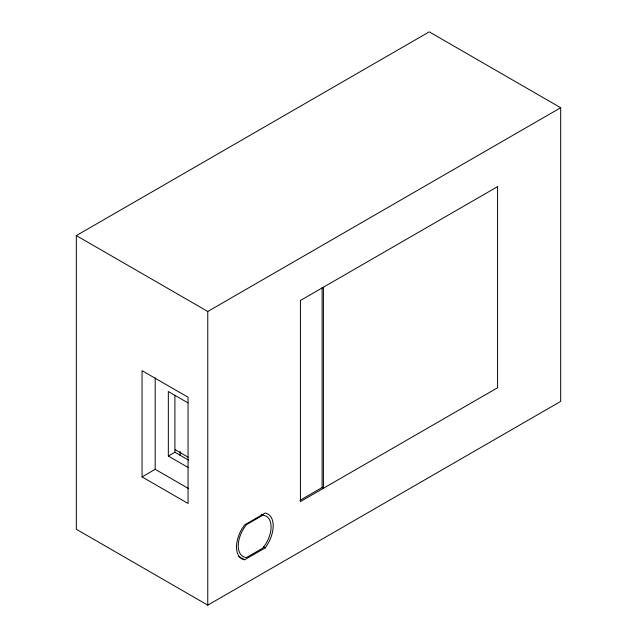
<?xml version="1.0" encoding="UTF-8"?>
<svg xmlns="http://www.w3.org/2000/svg" width="637" height="637" viewBox="0 0 637 637"><rect width="100%" height="100%" fill="white"/><g stroke="black" fill="none" stroke-linecap="round" stroke-linejoin="round"><path stroke-width="0.96" d="M265.239 547.884L267.747 544.014A25.838 14.914 -60 0 0 267.747 513.955L265.239 512.976L244.632 524.872L241.901 528.869A26.037 15.033 -60 0 0 241.901 558.936L244.632 559.78L265.239 547.884L263.567 546.92M76.329 235.594L429.234 31.85L560.671 107.733L560.671 401.406L207.766 605.15L76.329 529.267L76.329 235.594L207.766 311.477L560.671 107.733M188.05 402.918L168.335 391.54L168.335 456.036L174.904 452.246L188.624 460.161M142.051 476.906L188.05 503.469L188.05 397.225L142.051 370.67L142.051 476.906L155.189 469.318L188.417 488.499M262.874 515.206L246.447 524.697A23.235 13.417 -60 0 0 246.447 557.55L262.874 548.067A23.235 13.417 -60 0 0 266.274 516.257L261.234 514.258M299.963 500.316L322.115 487.528L323.429 488.292L323.429 287.199M175.255 449.746L188.106 457.167M168.335 456.036L188.05 467.423M238.779 556.404L244.632 559.78M322.115 287.43L322.115 487.528M207.766 311.477L207.766 605.15M180.112 451.474L180.112 455.439M174.904 395.681L174.904 452.246M155.189 377.972L155.189 469.318M497.577 186.649L300.425 300.473L300.425 501.566L497.577 387.742L497.577 186.649"/></g></svg>
